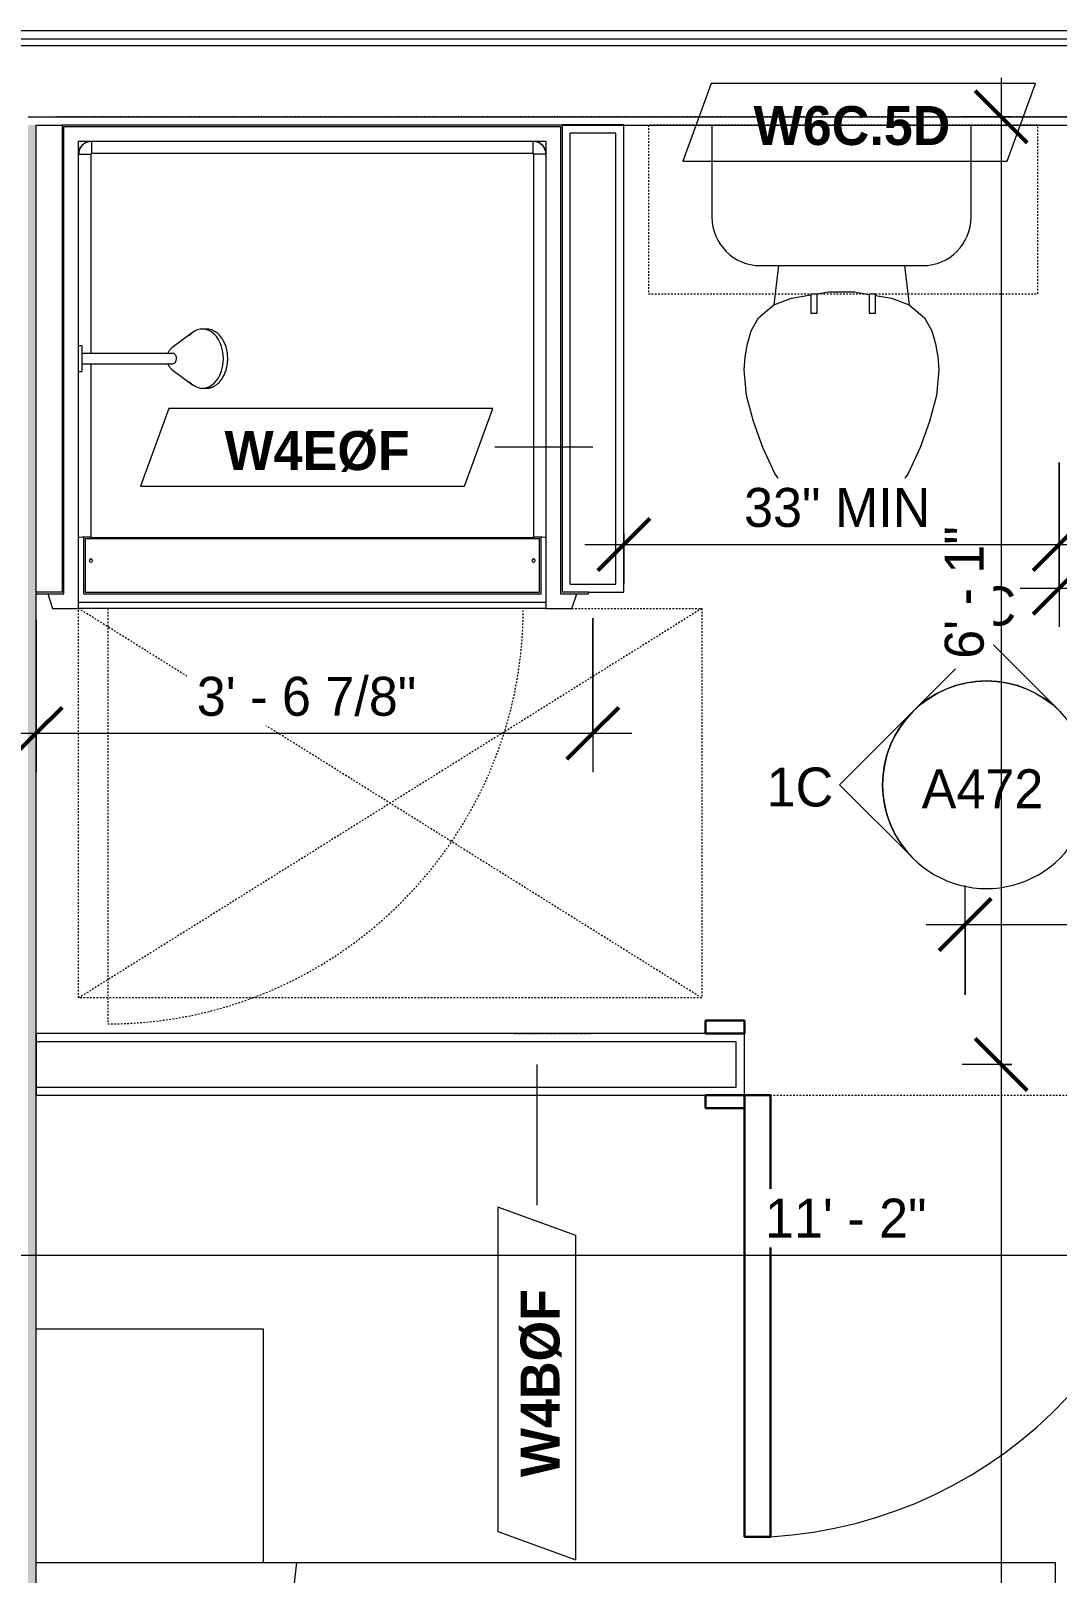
# Model space of a CAD drawing. Header units: inches. Extents: x -4010 to -1814, y 9846 to 12241.
# Drawn here: x -3334.7 to -3255.6, y 10261.9 to 10380.7 of the extents above; entities that cross this region are included whole.
import ezdxf

# ---------------------------------------------------------------- set-up
doc = ezdxf.new("R2010")
doc.units = ezdxf.units.IN
doc.header["$MEASUREMENT"] = 0
doc.linetypes.add('Dash', pattern=[0.25, 0.125, -0.125])
doc.linetypes.add('Dash 3_32_', pattern=[0.1875, 0.09375, -0.09375])
for name, color, linetype, lineweight in [('0-1', 7, 'Continuous', 5), ('A-ANNO-DIMS', 211, 'Continuous', 9), ('A-ANNO-DIMS-32', 211, 'Continuous', 9), ('A-DETL-1', 90, 'Dash 3_32_', 18), ('A-DOOR-3', 31, 'Continuous', 9), ('A-DOOR-4', 31, 'Continuous', 30), ('A-DOOR-FRAM-3', 31, 'Continuous', 30), ('A-GENM', 5, 'Continuous', 9), ('A-GENM-HDLN', 13, 'Dash', 9), ('A-WALL', 113, 'Continuous', 18), ('A-WALL-2', 250, 'Continuous', 18), ('A-WALL-3', 113, 'Continuous', 9), ('A-WALL-IDEN', 211, 'Continuous', 9), ('G-ANNO-SYMB-3', 111, 'Continuous', 9), ('I-FURN', 30, 'Continuous', 9), ('I-FURN-HDLN', 30, 'Dash', 9), ('I-WALL-1', 21, 'Continuous', 18), ('I-WALL-3', 7, 'Continuous', 9), ('I-WALL-4', 2, 'Continuous', 9), ('P-SANR-FIXT', 6, 'Continuous', 9), ('P-SANR-FIXT-HDLN', 131, 'Dash', 9), ('Q-CASE', 31, 'Continuous', 9), ('Q-CASE-1', 31, 'Dash', 9)]:
    doc.layers.add(name, color=color, linetype=linetype, lineweight=lineweight)
doc.styles.add('Century Gothic', font='ufonts.com_century-gothic.ttf', dxfattribs={"height": 3})
doc.styles.add('Century Gothic_B_1', font='GOTHICB.TTF', dxfattribs={"height": 3})
doc.dimstyles.new('OD_1__HACK_2', dxfattribs={"dimscale": 12, "dimtxt": 3.132505, "dimasz": 0.333333, "dimexe": 0.25, "dimexo": 0.166667, "dimgap": 0.041667, "dimtad": 1, "dimdec": 4, "dimrnd": 0.0625, "dimzin": 3, "dimdsep": 46, "dimlunit": 4, "dimtxsty": 'Century Gothic', "dimblk1": 'OBLIQUE', "dimblk2": 'OBLIQUE', "dimsah": 1, "dimcen": 0.09, "dimdle": 0.25, "dimazin": 0, "dimtfac": 1, "dimtdec": 4, "dimtix": 1, "dimtmove": 0, "dimatfit": 3, "dimfxl": 1, "dimtvp": 1, "dimtfill": 1, "dimfrac": 2, "dimtolj": 1, "dimtzin": 0, "dimarcsym": 2})
doc.dimstyles.new('OD_1__HACK_2_1', dxfattribs={"dimscale": 12, "dimtxt": 3.132505, "dimasz": 0.333333, "dimexe": 0.25, "dimexo": 0.166667, "dimgap": 0.041667, "dimtad": 1, "dimdec": 4, "dimrnd": 0.0625, "dimzin": 3, "dimdsep": 46, "dimlunit": 4, "dimtxsty": 'Century Gothic', "dimblk1": 'OBLIQUE', "dimblk2": 'OBLIQUE', "dimsah": 1, "dimcen": 0.09, "dimdle": 0.25, "dimazin": 0, "dimtfac": 1, "dimtdec": 4, "dimtix": 1, "dimtmove": 0, "dimatfit": 3, "dimfxl": 1, "dimtvp": 1, "dimtfill": 1, "dimfrac": 2, "dimtolj": 1, "dimtzin": 0, "dimarcsym": 2})

# ---------------------------------------------------------------- blocks, each defined once
blk = doc.blocks.new('CTR - 1st Phase - Common Walls_rvt-1-UNIT PLANS - 2ND _ 3RD FLOOR')
at = {"layer": 'I-WALL-1'}
blk.add_hatch(color=256, dxfattribs=at).paths.add_polyline_path([(-3334.91, 9988.44), (-3334.29, 9988.44), (-3334.29, 10373.41), (-3334.91, 10373.41), (-3334.91, 9995.92)], flags=0)
at = {"layer": 'A-WALL-2'}
for p, q in [((-3342.04, 10380.04), (-3207.1, 10380.04)), ((-3342.04, 10379.54), (-3207.1, 10379.54)), ((-3334.91, 10374.04), (-3207.1, 10374.04))]:
    blk.add_line(p, q, dxfattribs=at)
at = {"layer": 'I-WALL-3'}
for p, q in [((-3207.1, 10380.66), (-3342.54, 10380.66)), ((-3334.29, 10337.41), (-3334.29, 10373.41)), ((-3334.29, 10373.41), (-3332.26, 10373.41)), ((-3293.76, 10373.41), (-3207.1, 10373.41)), ((-3334.29, 9988.44), (-3334.29, 10337.29))]:
    blk.add_line(p, q, dxfattribs=at)
blk = doc.blocks.new('SWING - SINGLE - FLUSH - 2-10 x 6-8 - PRIVACY-3199407-UNIT PLANS - 2ND _ 3RD FLOOR')
at = {"layer": 'A-DOOR-3'}
blk.add_arc((17, 2.37), 34.07, 93.3657, 180, dxfattribs=at)
at = {"layer": 'A-DOOR-4'}
for p, q in [((15, 2.37), (15, 36.38)), ((17, 36.38), (15, 36.38)), ((17, 2.37), (17, 36.38)), ((17, 2.37), (15, 2.37))]:
    blk.add_line(p, q, dxfattribs=at)
at = {"layer": 'A-DOOR-FRAM-3'}
for p, q in [((-17, 3.37), (-20, 3.37)), ((-20, 3.37), (-20, 2.37)), ((-17, 2.37), (-17, 3.37)), ((20, 3.37), (17, 3.37)), ((17, 3.37), (17, 2.37)), ((20, 2.37), (20, 3.37)), ((-20, 2.37), (-17, 2.37)), ((17, 2.37), (20, 2.37)), ((-17, -2.38), (-20, -2.38)), ((-20, -2.38), (-20, -3.38)), ((-17, -3.38), (-17, -2.38)), ((20, -2.38), (17, -2.38)), ((17, -2.38), (17, -3.38)), ((20, -3.38), (20, -2.38)), ((-20, -3.38), (-17, -3.38)), ((17, -3.38), (20, -3.38))]:
    blk.add_line(p, q, dxfattribs=at)
blk = doc.blocks.new('Bed-Standard - Queen 60_ x 79_-3761504-UNIT PLANS - 2ND _ 3RD FLOOR')
at = {"layer": 'I-FURN'}
for p, q in [((-19.31, 41.3), (40.69, 41.3)), ((-19.31, -37.2), (-19.31, 41.3)), ((40.69, -23.7), (-19.31, -17.13))]:
    blk.add_line(p, q, dxfattribs=at)
at = {"layer": 'I-FURN-HDLN'}
blk.add_line((-55.31, 17.36), (-55.31, 51.36), dxfattribs=at)
blk = doc.blocks.new('Toilet-Domestic-3D - Toilet-Domestic-3D-3234795-UNIT PLANS - 2ND _ 3RD FLOOR')
at = {"layer": 'P-SANR-FIXT'}
for p, q in [((-1.87, 11.5), (-0.5, 12)), ((-0.5, 12), (0.5, 12)), ((0.5, 12), (1.87, 11.5)), ((-3.74, 10), (-2.74, 11)), ((-2.74, 11), (-1.87, 11.5)), ((1.87, 11.5), (2.74, 11)), ((2.74, 11), (3.74, 10)), ((-5.13, 8), (-3.74, 10)), ((3.74, 10), (5.13, 8)), ((-6.06, 6), (-5.13, 8)), ((5.13, 8), (6.06, 6)), ((-6.79, 4), (-6.06, 6)), ((6.06, 6), (6.79, 4)), ((-7.33, 1.99), (-6.79, 4)), ((6.79, 4), (7.33, 1.99)), ((-7.5, 0), (-7.33, 1.99)), ((7.33, 1.99), (7.5, 0)), ((-7.41, -1), (-7.5, 0)), ((-7.24, -2), (-7.41, -1)), ((7.41, -1), (7.24, -2)), ((7.5, 0), (7.41, -1)), ((-6.97, -3), (-7.24, -2)), ((7.24, -2), (6.97, -3)), ((-6.4, -4), (-6.97, -3)), ((6.97, -3), (6.4, -4)), ((-5.21, -5), (-6.4, -4)), ((6.4, -4), (5.21, -5)), ((-3.84, -5.5), (-5.21, -5)), ((-4.86, -8.02), (-5.21, -5)), ((-2.61, -5.72), (-3.84, -5.5)), ((-1, -6), (-2.13, -5.8)), ((1.89, -5.84), (1, -6)), ((3.84, -5.5), (2.37, -5.76)), ((5.21, -5), (3.84, -5.5)), ((4.86, -8.02), (5.21, -5)), ((1, -6), (-1, -6)), ((6.25, -8.02), (-6.25, -8.02)), ((-9.98, -11.75), (-9.98, -18.86)), ((9.98, -18.86), (9.98, -11.75))]:
    blk.add_line(p, q, dxfattribs=at)
for centre, start, end in [((-6.25, -11.75), 90, 180), ((6.25, -11.75), 0, 90)]:
    blk.add_arc(centre, 3.73, start, end, dxfattribs=at)
blk = doc.blocks.new('ADA Clearances - 30_x48_-1721104-UNIT PLANS - 2ND _ 3RD FLOOR')
at = {"layer": 'A-GENM-HDLN'}
for p, q in [((15, 24), (-15, -24)), ((-15, 24), (15, -24)), ((-15, 14), (-15, 24)), ((-15, 24), (15, 24)), ((15, 24), (15, -24)), ((15, -24), (-15, -24))]:
    blk.add_line(p, q, dxfattribs=at)
blk = doc.blocks.new('300 Series Wall Hung Cabinet_326 - 30_-2909952-UNIT PLANS - 2ND _ 3RD FLOOR')
at = {"layer": 'Q-CASE'}
for p, q in [((-2.5, -13.19), (-2.01, -13.19)), ((-2.5, -13.19), (-2.5, -14.69)), ((-2.01, -14.69), (-2.01, -13.19)), ((2, -13.19), (2.49, -13.19)), ((2, -13.19), (2, -14.69)), ((2.49, -14.69), (2.49, -13.19)), ((-2.5, -14.69), (-2.01, -14.69)), ((2, -14.69), (2.49, -14.69))]:
    blk.add_line(p, q, dxfattribs=at)
at = {"layer": 'Q-CASE-1'}
for p, q in [((15, -0.19), (-15, -0.19)), ((-15, -0.19), (-15, -13.19)), ((15, -13.19), (15, -0.19)), ((-15, -13.19), (15, -13.19))]:
    blk.add_line(p, q, dxfattribs=at)
blk = doc.blocks.new('4LBS24238A75FTB_V2 - 4LBS24238A75FTB_V2-V48-UNIT PLANS - 2ND _ 3RD FLOOR')
at = {"layer": 'P-SANR-FIXT'}
for p, q in [((-0.75, 37.75), (-1.13, 36.62)), ((1.25, 37.75), (-0.75, 37.75)), ((1.25, 37.75), (37.25, 37.75)), ((1.25, 37.25), (1.25, 37.75)), ((1.25, 1.75), (1.25, 37.75)), ((37.25, 37.25), (1.25, 37.25)), ((37.25, 37.75), (37.25, 37.25)), ((39.25, 37.75), (37.25, 37.75)), ((37.25, 37.75), (37.25, 19.48)), ((39.63, 36.62), (39.25, 37.75)), ((0.12, 36.62), (-2.02, 36.62)), ((-2.02, 36.62), (-2.02, 36.5)), ((-2.02, 36.5), (0, 36.5)), ((0, 0.5), (0, 36.5)), ((0.12, 0.63), (0.12, 36.62)), ((1.62, 36.62), (1.62, 32.27)), ((36.88, 36.62), (1.62, 36.62)), ((36.75, 36.5), (1.75, 36.5)), ((1.75, 36.5), (1.75, 32.38)), ((36.75, 32.38), (36.75, 36.5)), ((36.88, 32.27), (36.88, 36.62)), ((40.52, 36.62), (38.38, 36.62)), ((38.38, 36.62), (38.38, 0.63)), ((38.5, 36.5), (38.5, 0.5)), ((38.5, 36.5), (40.52, 36.5)), ((40.52, 36.5), (40.52, 36.62)), ((1.75, 32.38), (36.75, 32.38)), ((2.2, 2.75), (2.2, 32.27)), ((36.3, 32.27), (2.2, 32.27)), ((36.3, 18.89), (36.3, 32.27)), ((36.3, 2.75), (36.3, 18.11)), ((37.25, 17.52), (37.25, 1.75)), ((1.28, 2.51), (1.3, 2.43)), ((2.25, 2.7), (36.25, 2.7)), ((37.2, 2.43), (37.22, 2.51)), ((37.25, 1.75), (1.25, 1.75)), ((1.4, 2.23), (1.42, 2.2)), ((1.51, 2.08), (1.58, 2.01)), ((1.7, 1.92), (1.73, 1.9)), ((1.93, 1.8), (2.01, 1.78)), ((2.25, 1.75), (2.25, 1.77)), ((2.25, 1.77), (36.25, 1.77)), ((36.25, 1.75), (36.25, 1.77)), ((36.49, 1.78), (36.57, 1.8)), ((36.77, 1.9), (36.8, 1.92)), ((36.92, 2.01), (36.99, 2.08)), ((37.08, 2.2), (37.1, 2.23)), ((38.5, 0.5), (0, 0.5)), ((38.38, 0.63), (0.12, 0.63))]:
    blk.add_line(p, q, dxfattribs=at)
for centre, radius, start, end in [((2.2, 34.06), 0.125, 0, 180), ((2.2, 34.06), 0.125, 180, 0), ((36.3, 34.06), 0.125, 0, 180), ((36.3, 34.06), 0.125, 180, 0), ((2.25, 2.75), 1, 180, 270), ((36.25, 2.75), 1, 270, 0)]:
    blk.add_arc(centre, radius, start, end, dxfattribs=at)
for centre, major_axis, start_param, end_param in [((2.2, 32.28), (-0.95, 0), 0, 1.570796), ((36.3, 32.28), (0.95, 0), 4.712389, 6.283185)]:
    blk.add_ellipse(centre, major_axis=major_axis, ratio=0.019505, start_param=start_param, end_param=end_param, dxfattribs=at)
for points, knots in [([(1.25, 2.77), (1.25, 2.77), (1.27, 2.76), (1.4, 2.76), (1.64, 2.75), (1.95, 2.75), (2.12, 2.75), (2.2, 2.75)], [-1, -1, -1, -1, -0.833333, -0.666667, -0.333333, -0.166667, 0, 0, 0, 0]), ([(1.25, 2.77), (1.25, 2.7), (1.26, 2.57), (1.34, 2.32), (1.52, 2.04), (1.8, 1.86), (2.05, 1.78), (2.18, 1.77), (2.25, 1.77)], [-1, -1, -1, -1, -0.875, -0.75, -0.5, -0.25, -0.125, 0, 0, 0, 0]), ([(2.2, 2.75), (2.2, 2.74), (2.2, 2.74), (2.2, 2.73), (2.21, 2.72), (2.21, 2.72), (2.22, 2.71), (2.23, 2.71), (2.24, 2.7), (2.24, 2.7), (2.25, 2.7), (2.25, 2.7)], [-1, -1, -1, -1, -0.833333, -0.75, -0.666667, -0.583333, -0.416667, -0.291667, -0.208333, -0.083333, 0, 0, 0, 0]), ([(36.25, 1.77), (36.32, 1.77), (36.45, 1.78), (36.7, 1.86), (36.98, 2.04), (37.16, 2.32), (37.24, 2.57), (37.25, 2.7), (37.25, 2.77)], [-1, -1, -1, -1, -0.875, -0.75, -0.5, -0.25, -0.125, 0, 0, 0, 0]), ([(36.25, 2.7), (36.26, 2.7), (36.26, 2.7), (36.27, 2.7), (36.28, 2.71), (36.28, 2.71), (36.29, 2.72), (36.29, 2.73), (36.3, 2.74), (36.3, 2.74), (36.3, 2.75), (36.3, 2.75)], [-1, -1, -1, -1, -0.833333, -0.75, -0.666667, -0.583333, -0.416667, -0.291667, -0.208333, -0.083333, 0, 0, 0, 0]), ([(36.25, 1.8), (36.25, 1.82), (36.25, 1.91), (36.25, 2.14), (36.25, 2.45), (36.25, 2.62), (36.25, 2.7)], [-0.8333333, -0.8333333, -0.8333333, -0.8333333, -0.6666667, -0.3333333, -0.1666667, 0, 0, 0, 0]), ([(37.19, 2.42), (37.18, 2.38), (37.16, 2.33), (37.13, 2.27), (37.12, 2.25)], [0.2174647, 0.2174647, 0.2174647, 0.2174647, 0.2857143, 0.3333068, 0.3333068, 0.3333068, 0.3333068]), ([(1.59, 2), (1.54, 2.04), (1.47, 2.12), (1.41, 2.21), (1.38, 2.25)], [0.4611793, 0.4611793, 0.4611793, 0.4611793, 0.5714286, 0.6665731, 0.6665731, 0.6665731, 0.6665731]), ([(2.25, 1.75), (2.17, 1.75), (2.03, 1.77), (1.86, 1.82), (1.77, 1.87), (1.75, 1.88)], [0, 0, 0, 0, 0.1428571, 0.2857143, 0.3333068, 0.3333068, 0.3333068, 0.3333068]), ([(36.75, 1.88), (36.7, 1.85), (36.59, 1.8), (36.42, 1.76), (36.31, 1.75), (36.25, 1.75)], [0.6666667, 0.6666667, 0.6666667, 0.6666667, 0.7857143, 0.8928571, 1, 1, 1, 1]), ([(37.01, 2.1), (36.97, 2.05), (36.89, 1.97), (36.79, 1.91), (36.75, 1.88)], [0.4475924, 0.4475924, 0.4475924, 0.4475924, 0.5714286, 0.6665731, 0.6665731, 0.6665731, 0.6665731])]:
    blk.add_open_spline(points, degree=3, knots=knots, dxfattribs=at)
for points in [[(1.25, 2.71), (1.25, 2.72), (1.25, 2.74), (1.25, 2.75)], [(2.25, 1.8), (2.25, 1.82), (2.25, 1.88), (2.25, 2.03), (2.25, 2.22), (2.25, 2.45), (2.25, 2.62), (2.25, 2.7)], [(37.25, 2.77), (37.25, 2.77), (37.23, 2.76), (37.13, 2.76), (36.98, 2.76), (36.78, 2.75), (36.55, 2.75), (36.38, 2.75), (36.3, 2.75)], [(37.25, 2.75), (37.25, 2.72), (37.25, 2.7), (37.25, 2.67)], [(1.38, 2.25), (1.37, 2.27), (1.36, 2.3), (1.35, 2.32)], [(1.75, 1.88), (1.71, 1.91), (1.67, 1.94), (1.63, 1.97)], [(37.12, 2.25), (37.09, 2.21), (37.07, 2.18), (37.04, 2.14)]]:
    blk.add_open_spline(points, degree=3, dxfattribs=at)
at = {"layer": 'P-SANR-FIXT-HDLN'}
blk.add_line((35, 37.75), (35, 69.75), dxfattribs=at)
blk.add_arc((35, 37.75), 32, 90, 180, dxfattribs=at)
blk = doc.blocks.new('Shower Head - Shower Head-3265626-UNIT PLANS - 2ND _ 3RD FLOOR')
at = {"layer": 'P-SANR-FIXT'}
for p, q in [((-0.98, 0), (0.98, 0)), ((-0.98, 0), (-0.98, -0.26)), ((0.98, -0.26), (-0.98, -0.26)), ((-0.39, -0.26), (-0.39, -1)), ((0.39, -1), (0.39, -0.26)), ((0.98, -0.26), (0.98, 0)), ((-0.39, -6.01), (-0.39, -7.27)), ((0.39, -7.27), (0.39, -6.01)), ((-0.84, -7.19), (-2.02, -8.78)), ((2.02, -8.78), (0.84, -7.19)), ((-2.28, -9.54), (-2.28, -9.81)), ((2.28, -9.81), (2.28, -9.54))]:
    blk.add_line(p, q, dxfattribs=at)
at = {"layer": 'P-SANR-FIXT', "flags": 128}
for points in [[(-0.39, -1), (-0.39, -1.29), (-0.39, -1.57), (-0.39, -1.85), (-0.39, -2.13), (-0.39, -2.41), (-0.39, -2.69), (-0.39, -2.96), (-0.39, -3.23), (-0.39, -3.5), (-0.39, -3.76), (-0.39, -4.02), (-0.39, -4.27), (-0.39, -4.52), (-0.39, -4.77), (-0.39, -5), (-0.39, -5.23), (-0.39, -5.46), (-0.39, -5.67), (-0.39, -5.88), (-0.39, -6.01)], [(0.39, -6.01), (0.39, -5.81), (0.39, -5.6), (0.39, -5.38), (0.39, -5.15), (0.39, -4.92), (0.39, -4.68), (0.39, -4.43), (0.39, -4.18), (0.39, -3.93), (0.39, -3.67), (0.39, -3.4), (0.39, -3.13), (0.39, -2.86), (0.39, -2.59), (0.39, -2.31), (0.39, -2.03), (0.39, -1.75), (0.39, -1.46), (0.39, -1.18), (0.39, -1)], [(-0.39, -6.87), (-0.43, -6.88), (-0.46, -6.9), (-0.49, -6.91), (-0.52, -6.93), (-0.55, -6.94), (-0.58, -6.96), (-0.61, -6.98), (-0.64, -7), (-0.67, -7.03), (-0.7, -7.05), (-0.73, -7.07), (-0.76, -7.1), (-0.78, -7.13), (-0.81, -7.16), (-0.83, -7.19), (-0.84, -7.19)], [(0.84, -7.19), (0.81, -7.16), (0.79, -7.13), (0.76, -7.1), (0.73, -7.08), (0.7, -7.05), (0.68, -7.03), (0.65, -7.01), (0.62, -6.98), (0.59, -6.97), (0.56, -6.95), (0.53, -6.93), (0.49, -6.91), (0.46, -6.9), (0.43, -6.89), (0.4, -6.87)], [(-2.28, -9.81), (-2.28, -9.88), (-2.28, -9.95), (-2.27, -10.02), (-2.25, -10.09), (-2.24, -10.16), (-2.21, -10.23), (-2.19, -10.3), (-2.16, -10.36), (-2.13, -10.43), (-2.09, -10.49), (-2.05, -10.55), (-2.01, -10.61), (-1.97, -10.67), (-1.92, -10.73), (-1.86, -10.79), (-1.81, -10.84), (-1.75, -10.89), (-1.69, -10.94), (-1.63, -10.99), (-1.57, -11.04), (-1.5, -11.08), (-1.43, -11.12), (-1.36, -11.16), (-1.28, -11.2), (-1.21, -11.24), (-1.13, -11.27), (-1.05, -11.3), (-0.97, -11.33), (-0.89, -11.36), (-0.81, -11.38), (-0.72, -11.4), (-0.64, -11.42), (-0.55, -11.44), (-0.47, -11.45), (-0.38, -11.46), (-0.29, -11.47), (-0.2, -11.48), (-0.11, -11.49), (-0.02, -11.49), (0, -11.49)], [(0, -11.49), (0.09, -11.49), (0.18, -11.48), (0.27, -11.48), (0.35, -11.47), (0.44, -11.46), (0.53, -11.44), (0.62, -11.43), (0.7, -11.41), (0.79, -11.39), (0.87, -11.36), (0.95, -11.34), (1.03, -11.31), (1.11, -11.28), (1.19, -11.25), (1.26, -11.21), (1.34, -11.17), (1.41, -11.13), (1.48, -11.09), (1.55, -11.05), (1.61, -11), (1.68, -10.95), (1.74, -10.9), (1.8, -10.85), (1.85, -10.8), (1.9, -10.74), (1.95, -10.69), (2, -10.63), (2.04, -10.57), (2.08, -10.51), (2.12, -10.44), (2.15, -10.38), (2.18, -10.31), (2.21, -10.25), (2.23, -10.18), (2.25, -10.11), (2.26, -10.04), (2.27, -9.97), (2.28, -9.9), (2.28, -9.83), (2.28, -9.81)]]:
    blk.add_lwpolyline(points, dxfattribs=at)
at = {"layer": 'P-SANR-FIXT'}
for centre, major_axis, start_param, end_param in [((0, -7.27), (0.394, 0), 3.141593, 4.712389), ((0, -7.27), (-0.394, 0), 1.570796, 3.141593), ((0, -9.54), (2.28, 0), 2.468394, 4.712389), ((0, -9.54), (-2.28, 0), 1.570796, 3.814791)]:
    blk.add_ellipse(centre, major_axis=major_axis, ratio=0.707107, start_param=start_param, end_param=end_param, dxfattribs=at)
blk = doc.blocks.new('Table-Night Stand - 18_ x 18_ x 24_-V44-UNIT PLANS - 2ND _ 3RD FLOOR')
at = {"layer": 'I-FURN'}
for p, q in [((0.15, 0), (18.15, 0)), ((0.15, -17.5), (0.15, 0))]:
    blk.add_line(p, q, dxfattribs=at)
blk = doc.blocks.new('Elevation - Filled Arrow-152140-UNIT PLANS - 2ND _ 3RD FLOOR')
at = {"layer": 'G-ANNO-SYMB-3'}
for start, end in [(360, 180), (180, 360)]:
    blk.add_arc((0, 0), 0.25, start, end, dxfattribs=at)
blk = doc.blocks.new('Elevation - Filled Arrow-151867-UNIT PLANS - 2ND _ 3RD FLOOR')
at = {"layer": 'G-ANNO-SYMB-3'}
for p, q in [((0, 0.3536), (-0.1768, 0.1768)), ((0.1768, 0.1768), (0, 0.3536))]:
    blk.add_line(p, q, dxfattribs=at)
blk.add_arc((0, 0), 0.25, 45, 135, dxfattribs=at)
blk = doc.blocks.new('DIMBLOCK28-UNIT PLANS - 2ND _ 3RD FLOOR')
at = {"layer": 'A-ANNO-DIMS-32', "lineweight": 50}
for p, q in [((-3259.94, 10374.04), (-3261.94, 10376.04)), ((-3259.94, 10374.04), (-3257.94, 10372.04)), ((-3259.94, 10301.04), (-3261.94, 10303.04)), ((-3259.94, 10301.04), (-3257.94, 10299.04))]:
    blk.add_line(p, q, dxfattribs=at)
at = {"layer": 'A-ANNO-DIMS-32'}
for p, q in [((-3259.94, 10377.04), (-3259.94, 10301.04)), ((-3259.11, 10374.04), (-3262.94, 10374.04)), ((-3259.94, 10374.04), (-3259.11, 10374.04)), ((-3259.11, 10301.04), (-3262.94, 10301.04)), ((-3259.94, 10301.04), (-3259.11, 10301.04))]:
    blk.add_line(p, q, dxfattribs=at)
at = {"layer": 'A-ANNO-DIMS-32', "color": 0, "insert": (-3264.29, 10332.29), "char_height": 3, "width": 12.5897, "attachment_point": 1, "rotation": 90, "line_spacing_factor": 0.984502, "style": 'Century Gothic', "bg_fill": 3, "box_fill_scale": 1.25, "bg_fill_color": 256, "bg_fill_true_color": 13158600, "bg_fill_transparency": 0}
blk.add_mtext('6\' - 1"', dxfattribs=at)
blk = doc.blocks.new('_Oblique')
at = {"color": 0, "linetype": 'ByBlock', "lineweight": -2}
blk.add_line((-0.5, -0.5), (0.5, 0.5), dxfattribs=at)
blk = doc.blocks.new('DIMBLOCK29-UNIT PLANS - 2ND _ 3RD FLOOR')
at = {"layer": 'A-ANNO-DIMS-32', "lineweight": 50}
for p, q in [((-3259.94, 10301.04), (-3261.94, 10303.04)), ((-3259.94, 10301.04), (-3257.94, 10299.04)), ((-3259.94, 10182.04), (-3261.94, 10184.04)), ((-3259.94, 10182.04), (-3257.94, 10180.04))]:
    blk.add_line(p, q, dxfattribs=at)
at = {"layer": 'A-ANNO-DIMS-32'}
for p, q in [((-3259.11, 10301.04), (-3262.94, 10301.04)), ((-3259.94, 10301.04), (-3259.94, 10182.04)), ((-3259.94, 10301.04), (-3259.11, 10301.04)), ((-3259.11, 10182.04), (-3262.94, 10182.04)), ((-3259.94, 10182.04), (-3259.11, 10182.04))]:
    blk.add_line(p, q, dxfattribs=at)
at = {"layer": 'A-ANNO-DIMS-32', "color": 0, "insert": (-3264.29, 10235.13), "char_height": 3, "width": 15.394, "attachment_point": 1, "rotation": 90, "line_spacing_factor": 0.984502, "style": 'Century Gothic', "bg_fill": 3, "box_fill_scale": 1.25, "bg_fill_color": 256, "bg_fill_true_color": 13158600, "bg_fill_transparency": 0}
blk.add_mtext('9\' - 11"', dxfattribs=at)
blk = doc.blocks.new('DIMBLOCK34-UNIT PLANS - 2ND _ 3RD FLOOR')
at = {"layer": 'A-ANNO-DIMS-32', "lineweight": 50}
for p, q in [((-3338.72, 10286.36), (-3336.72, 10288.36)), ((-3204.72, 10286.36), (-3202.72, 10288.36)), ((-3338.72, 10286.36), (-3340.72, 10284.36)), ((-3204.72, 10286.36), (-3206.72, 10284.36))]:
    blk.add_line(p, q, dxfattribs=at)
at = {"layer": 'A-ANNO-DIMS-32'}
for p, q in [((-3338.72, 10287.19), (-3338.72, 10283.36)), ((-3338.72, 10286.36), (-3338.72, 10287.19)), ((-3204.72, 10287.19), (-3204.72, 10283.36)), ((-3204.72, 10286.36), (-3204.72, 10287.19)), ((-3341.72, 10286.36), (-3204.72, 10286.36))]:
    blk.add_line(p, q, dxfattribs=at)
at = {"layer": 'A-ANNO-DIMS-32', "color": 0, "insert": (-3278.14, 10290.7), "char_height": 3, "width": 15.394, "attachment_point": 1, "line_spacing_factor": 0.984502, "style": 'Century Gothic', "bg_fill": 3, "box_fill_scale": 1.25, "bg_fill_color": 256, "bg_fill_true_color": 13158600, "bg_fill_transparency": 0}
blk.add_mtext('11\' - 2"', dxfattribs=at)
blk = doc.blocks.new('DIMBLOCK36-UNIT PLANS - 2ND _ 3RD FLOOR')
at = {"layer": 'A-ANNO-DIMS-32'}
for p, q in [((-3262.72, 10306.41), (-3262.72, 10314.82)), ((-3265.72, 10311.82), (-3201.72, 10311.82)), ((-3262.72, 10311.82), (-3262.72, 10306.41)), ((-3204.72, 10312.65), (-3204.72, 10308.82)), ((-3204.72, 10311.82), (-3204.72, 10312.65))]:
    blk.add_line(p, q, dxfattribs=at)
at = {"layer": 'A-ANNO-DIMS-32', "lineweight": 50}
for p, q in [((-3262.72, 10311.82), (-3260.72, 10313.82)), ((-3204.72, 10311.82), (-3202.72, 10313.82)), ((-3262.72, 10311.82), (-3264.72, 10309.82)), ((-3204.72, 10311.82), (-3206.72, 10309.82))]:
    blk.add_line(p, q, dxfattribs=at)
at = {"layer": 'A-ANNO-DIMS-32', "color": 0, "insert": (-3240.14, 10316.17), "char_height": 3, "width": 15.394, "attachment_point": 1, "line_spacing_factor": 0.984502, "style": 'Century Gothic', "bg_fill": 3, "box_fill_scale": 1.25, "bg_fill_color": 256, "bg_fill_true_color": 13158600, "bg_fill_transparency": 0}
blk.add_mtext('4\' - 10"', dxfattribs=at)
blk = doc.blocks.new('DIMBLOCK45-UNIT PLANS - 2ND _ 3RD FLOOR')
at = {"layer": 'A-ANNO-DIMS-32'}
for p, q in [((-3255.47, 10347.41), (-3255.47, 10334.74)), ((-3255.47, 10337.74), (-3255.47, 10347.41)), ((-3207.47, 10347.41), (-3207.47, 10334.74)), ((-3207.47, 10337.74), (-3207.47, 10347.41)), ((-3258.47, 10337.74), (-3204.47, 10337.74))]:
    blk.add_line(p, q, dxfattribs=at)
at = {"layer": 'A-ANNO-DIMS-32', "lineweight": 50}
for p, q in [((-3255.47, 10337.74), (-3253.47, 10339.74)), ((-3207.47, 10337.74), (-3205.47, 10339.74)), ((-3255.47, 10337.74), (-3257.47, 10335.74)), ((-3207.47, 10337.74), (-3209.47, 10335.74))]:
    blk.add_line(p, q, dxfattribs=at)
at = {"layer": 'A-ANNO-DIMS-32', "color": 0, "insert": (-3236.72, 10342.08), "char_height": 3, "width": 12.5897, "attachment_point": 1, "line_spacing_factor": 0.984502, "style": 'Century Gothic', "bg_fill": 3, "box_fill_scale": 1.25, "bg_fill_color": 256, "bg_fill_true_color": 13158600, "bg_fill_transparency": 0}
blk.add_mtext('4\' - 0"', dxfattribs=at)
blk = doc.blocks.new('DIMBLOCK363-UNIT PLANS - 2ND _ 3RD FLOOR')
at = {"layer": 'A-ANNO-DIMS-32'}
for p, q in [((-3255.47, 10347.41), (-3255.47, 10338.1)), ((-3255.47, 10341.1), (-3255.47, 10347.41)), ((-3289.01, 10341.93), (-3289.01, 10338.1)), ((-3289.01, 10341.1), (-3289.01, 10341.93)), ((-3292.01, 10341.1), (-3252.47, 10341.1))]:
    blk.add_line(p, q, dxfattribs=at)
at = {"layer": 'A-ANNO-DIMS-32', "lineweight": 50}
for p, q in [((-3289.01, 10341.1), (-3287.01, 10343.1)), ((-3255.47, 10341.1), (-3253.47, 10343.1)), ((-3289.01, 10341.1), (-3291.01, 10339.1)), ((-3255.47, 10341.1), (-3257.47, 10339.1))]:
    blk.add_line(p, q, dxfattribs=at)
at = {"layer": 'A-ANNO-DIMS-32', "color": 0, "insert": (-3279.75, 10345.45), "char_height": 3, "width": 18.0194, "attachment_point": 1, "line_spacing_factor": 0.984502, "style": 'Century Gothic', "bg_fill": 3, "box_fill_scale": 1.25, "bg_fill_color": 256, "bg_fill_true_color": 13158600, "bg_fill_transparency": 0}
blk.add_mtext('33" MIN', dxfattribs=at)
blk = doc.blocks.new('DIMBLOCK383-UNIT PLANS - 2ND _ 3RD FLOOR')
at = {"layer": 'A-ANNO-DIMS-32'}
for p, q in [((-3334.29, 10335.29), (-3334.29, 10323.55)), ((-3334.29, 10326.55), (-3334.29, 10335.29)), ((-3291.39, 10335.41), (-3291.39, 10323.55)), ((-3291.39, 10326.55), (-3291.39, 10335.41)), ((-3337.29, 10326.55), (-3288.39, 10326.55))]:
    blk.add_line(p, q, dxfattribs=at)
at = {"layer": 'A-ANNO-DIMS-32', "lineweight": 50}
for p, q in [((-3334.29, 10326.55), (-3332.29, 10328.55)), ((-3291.39, 10326.55), (-3289.39, 10328.55)), ((-3334.29, 10326.55), (-3336.29, 10324.55)), ((-3291.39, 10326.55), (-3293.39, 10324.55))]:
    blk.add_line(p, q, dxfattribs=at)
at = {"layer": 'A-ANNO-DIMS-32', "color": 0, "insert": (-3321.91, 10330.9), "char_height": 3, "width": 21.7784, "attachment_point": 1, "line_spacing_factor": 0.984502, "style": 'Century Gothic', "bg_fill": 3, "box_fill_scale": 1.25, "bg_fill_color": 256, "bg_fill_true_color": 13158600, "bg_fill_transparency": 0}
blk.add_mtext('3\' - 6 7/8"', dxfattribs=at)
blk = doc.blocks.new('Wall Tag - Arch Wall-3956453-UNIT PLANS - 2ND _ 3RD FLOOR')
at = {"layer": 'A-WALL-IDEN'}
for p, q in [((-0.3561, 0.0937), (-0.4244, -0.0937)), ((0.4244, 0.0937), (-0.3561, 0.0937)), ((0.3561, -0.0937), (0.4244, 0.0937)), ((-0.4244, -0.0937), (0.3561, -0.0937))]:
    blk.add_line(p, q, dxfattribs=at)

msp = doc.modelspace()

# ---------------------------------------------------------------- linework, layer by layer
at = {"layer": 'A-DETL-1'}
for p, q in [((-3205.08554, 10374.0394), (-3332.75818, 10374.0394)), ((-3297.46194, 10303.4144), (-3291.46194, 10303.4144))]:
    msp.add_line(p, q, dxfattribs=at)
at = {"layer": 'A-WALL'}
for p, q in [((-3293.13733, 10338.0394), (-3293.13733, 10372.7894)), ((-3289.63733, 10372.7894), (-3293.13733, 10372.7894)), ((-3289.63733, 10338.0394), (-3289.63733, 10372.7894)), ((-3293.13733, 10338.0394), (-3289.63733, 10338.0394)), ((-3280.34874, 10302.7894), (-3334.28624, 10302.7894)), ((-3280.34874, 10299.2894), (-3280.34874, 10302.7894)), ((-3334.28624, 10299.2894), (-3280.34874, 10299.2894))]:
    msp.add_line(p, q, dxfattribs=at)
at = {"layer": 'A-WALL-3'}
for p, q in [((-3279.72374, 10303.4144), (-3334.28624, 10303.4144)), ((-3334.28624, 10303.4144), (-3334.28624, 10298.6644)), ((-3279.72374, 10298.6644), (-3279.72374, 10303.4144)), ((-3334.28624, 10298.6644), (-3279.72374, 10298.6644))]:
    msp.add_line(p, q, dxfattribs=at)
at = {"layer": 'I-WALL-4'}
for p, q in [((-3289.01233, 10373.4144), (-3293.76233, 10373.4144)), ((-3289.01233, 10337.4144), (-3289.01233, 10373.4144)), ((-3291.73842, 10337.4144), (-3289.01233, 10337.4144))]:
    msp.add_line(p, q, dxfattribs=at)

# ---------------------------------------------------------------- block references
at = {"layer": '0-1'}
msp.add_blockref('CTR - 1st Phase - Common Walls_rvt-1-UNIT PLANS - 2ND _ 3RD FLOOR', (0, 0), dxfattribs=at)
at = {"layer": 'A-DOOR-3', "rotation": 180}
msp.add_blockref('SWING - SINGLE - FLUSH - 2-10 x 6-8 - PRIVACY-3199407-UNIT PLANS - 2ND _ 3RD FLOOR', (-3262.72374, 10301.0394), dxfattribs=at)
at = {"layer": 'A-GENM', "rotation": 269.9999999998786}
msp.add_blockref('ADA Clearances - 30_x48_-1721104-UNIT PLANS - 2ND _ 3RD FLOOR', (-3307.01233, 10321.1644), dxfattribs=at)
at = {"layer": 'A-WALL-IDEN', "xscale": 31.99999999999999, "yscale": 31.99999999999999, "zscale": 31.99999999999999}
msp.add_blockref('Wall Tag - Arch Wall-3956453-UNIT PLANS - 2ND _ 3RD FLOOR', (-3312.67658, 10348.58065), dxfattribs=at)
at = {"layer": 'G-ANNO-SYMB-3', "extrusion": (0, 0, -1), "xscale": 31.99999999999999, "yscale": 31.99999999999999, "zscale": 31.99999999999999}
msp.add_blockref('Elevation - Filled Arrow-151867-UNIT PLANS - 2ND _ 3RD FLOOR', (3261.07482, 10322.58749), dxfattribs=at)
at = {"layer": 'G-ANNO-SYMB-3', "xscale": 31.99999999999999, "yscale": 31.99999999999999, "zscale": 31.99999999999999, "rotation": 180}
msp.add_blockref('Elevation - Filled Arrow-152140-UNIT PLANS - 2ND _ 3RD FLOOR', (-3261.07482, 10322.58749), dxfattribs=at)
at = {"layer": 'G-ANNO-SYMB-3', "extrusion": (0, 0, -1), "xscale": 31.99999999999999, "yscale": 31.99999999999999, "zscale": 31.99999999999999, "rotation": 270.0000000000043}
msp.add_blockref('Elevation - Filled Arrow-151867-UNIT PLANS - 2ND _ 3RD FLOOR', (3261.07482, 10322.58749), dxfattribs=at)
at = {"layer": 'I-FURN', "rotation": 269.9999999999716}
for name, p in [('Bed-Standard - Queen 60_ x 79_-3761504-UNIT PLANS - 2ND _ 3RD FLOOR', (-3297.08274, 10243.35292)), ('Table-Night Stand - 18_ x 18_ x 24_-V44-UNIT PLANS - 2ND _ 3RD FLOOR', (-3316.78765, 10280.81139))]:
    msp.add_blockref(name, p, dxfattribs=at)
at = {"layer": 'P-SANR-FIXT'}
for name, p, rotation in [('4LBS24238A75FTB_V2 - 4LBS24238A75FTB_V2-V48-UNIT PLANS - 2ND _ 3RD FLOOR', (-3293.76233, 10373.9144), 180), ('Toilet-Domestic-3D - Toilet-Domestic-3D-3234795-UNIT PLANS - 2ND _ 3RD FLOOR', (-3272.24303, 10354.55858), 180), ('Shower Head - Shower Head-3265626-UNIT PLANS - 2ND _ 3RD FLOOR', (-3331.01233, 10355.4144), 90.00000000008043)]:
    msp.add_blockref(name, p, dxfattribs=dict(at, rotation=rotation))
at = {"layer": 'Q-CASE'}
msp.add_blockref('300 Series Wall Hung Cabinet_326 - 30_-2909952-UNIT PLANS - 2ND _ 3RD FLOOR', (-3272.11803, 10373.59731), dxfattribs=at)

# ---------------------------------------------------------------- texts
at = {"layer": 'A-WALL-IDEN', "insert": (-3319.77282, 10349.82818), "char_height": 3, "width": 17.069, "attachment_point": 1, "style": 'Century Gothic_B_1'}
msp.add_mtext('W4EØF', dxfattribs=at)
at = {"layer": 'G-ANNO-SYMB-3', "char_height": 3, "attachment_point": 1, "style": 'Century Gothic'}
for s, insert, width in [('2C', (-3263.91402, 10337.85284), 6.969), ('1C', (-3278.00737, 10323.91417), 6.969), ('A472', (-3266.06581, 10323.77975), 12.221)]:
    msp.add_mtext(s, dxfattribs=dict(at, insert=insert, width=width))

# ---------------------------------------------------------------- next in the draw order: dimensions: what is measured, and where the dimension line sits
at = {"layer": 'A-ANNO-DIMS'}
dim = msp.add_linear_dim(base=(-3259.94024, 10301.0394), p1=(-3257.11182, 10374.0394), p2=(-3257.11182, 10301.0394), angle=90, dimstyle='OD_1__HACK_2', override={"dimpost": '<>', "dimfxl": 73}, dxfattribs=at)
dim.commit()
dim.dimension.update_dxf_attribs({"geometry": 'DIMBLOCK28-UNIT PLANS - 2ND _ 3RD FLOOR', "text_midpoint": (-3262.0157, 10337.5394)})
dim = msp.add_linear_dim(base=(-3291.38733, 10326.55281), p1=(-3334.28624, 10337.2894), p2=(-3291.38733, 10337.4144), dimstyle='OD_1__HACK_2_1', override={"dimpost": '<>', "dimfxl": 42.899091}, dxfattribs=at)
dim.commit()
dim.dimension.update_dxf_attribs({"geometry": 'DIMBLOCK383-UNIT PLANS - 2ND _ 3RD FLOOR', "text_midpoint": (-3312.83678, 10328.79448)})

# ---------------------------------------------------------------- next in the draw order: block references
at = {"layer": 'A-WALL-IDEN', "xscale": 31.99999999999999, "yscale": 31.99999999999999, "zscale": 31.99999999999999}
msp.add_blockref('Wall Tag - Arch Wall-3956453-UNIT PLANS - 2ND _ 3RD FLOOR', (-3270.87999, 10373.62138), dxfattribs=at)

# ---------------------------------------------------------------- next in the draw order: texts
at = {"layer": 'A-WALL-IDEN', "insert": (-3279.01559, 10374.86891), "char_height": 3, "width": 19.594, "attachment_point": 1, "style": 'Century Gothic_B_1'}
msp.add_mtext('W6C.5D', dxfattribs=at)

# ---------------------------------------------------------------- next in the draw order: dimensions: what is measured, and where the dimension line sits
at = {"layer": 'A-ANNO-DIMS'}
for base, p1, p2, override, picture, middle in [((-3207.47374, 10337.73583), (-3255.47374, 10349.4144), (-3207.47374, 10349.4144), {"dimpost": '<>', "dimfxl": 48}, 'DIMBLOCK45-UNIT PLANS - 2ND _ 3RD FLOOR', (-3231.47374, 10339.81129)), ((-3204.72374, 10311.82112), (-3262.72374, 10304.4144), (-3204.72374, 10314.64954), {"dimpost": '<>', "dimfxl": 58.896165}, 'DIMBLOCK36-UNIT PLANS - 2ND _ 3RD FLOOR', (-3233.72374, 10313.89658))]:
    dim = msp.add_linear_dim(base=base, p1=p1, p2=p2, dimstyle='OD_1__HACK_2', override=override, dxfattribs=at)
    dim.commit()
    dim.dimension.update_dxf_attribs({"geometry": picture, "text_midpoint": middle})
dim = msp.add_linear_dim(base=(-3259.94024, 10182.0394), p1=(-3257.11182, 10301.0394), p2=(-3257.11182, 10182.0394), angle=90, dimstyle='OD_1__HACK_2', override={"dimpost": '<>', "dimfxl": 119}, dxfattribs=at)
dim.commit()
dim.dimension.update_dxf_attribs({"geometry": 'DIMBLOCK29-UNIT PLANS - 2ND _ 3RD FLOOR', "text_midpoint": (-3262.0157, 10241.5394)})

# ---------------------------------------------------------------- next in the draw order: dimensions: what is measured, and where the dimension line sits
dim = msp.add_linear_dim(base=(-3255.47374, 10341.10084), p1=(-3289.01233, 10343.92927), p2=(-3255.47374, 10349.40981), text='33" MIN', dimstyle='OD_1__HACK_2_1', override={"dimpost": '<>', "dimfxl": 33.983427}, dxfattribs=at)
dim.commit()
dim.dimension.update_dxf_attribs({"geometry": 'DIMBLOCK363-UNIT PLANS - 2ND _ 3RD FLOOR', "text_midpoint": (-3272.24303, 10343.1763)})
dim = msp.add_linear_dim(base=(-3204.72374, 10286.35963), p1=(-3338.72374, 10289.18806), p2=(-3204.72374, 10289.18806), dimstyle='OD_1__HACK_2', override={"dimpost": '<>', "dimfxl": 134}, dxfattribs=at)
dim.commit()
dim.dimension.update_dxf_attribs({"geometry": 'DIMBLOCK34-UNIT PLANS - 2ND _ 3RD FLOOR', "text_midpoint": (-3271.72374, 10288.39736)})

# ---------------------------------------------------------------- next in the draw order: linework, layer by layer
at = {"layer": 'A-WALL-IDEN'}
for p, q in [((-3291.38733, 10348.58065), (-3298.94488, 10348.58065)), ((-3295.71812, 10301.0394), (-3295.71812, 10290.19624))]:
    msp.add_line(p, q, dxfattribs=at)

# ---------------------------------------------------------------- next in the draw order: block references
at = {"layer": 'A-WALL-IDEN', "xscale": 31.99999999999999, "yscale": 31.99999999999999, "zscale": 31.99999999999999, "rotation": 89.99999999999991}
msp.add_blockref('Wall Tag - Arch Wall-3956453-UNIT PLANS - 2ND _ 3RD FLOOR', (-3295.71812, 10276.46454), dxfattribs=at)

# ---------------------------------------------------------------- next in the draw order: texts
at = {"layer": 'A-WALL-IDEN', "insert": (-3296.96565, 10269.24861), "char_height": 3, "width": 17.372, "attachment_point": 1, "rotation": 90, "style": 'Century Gothic_B_1'}
msp.add_mtext('W4BØF', dxfattribs=at)

doc.saveas('drawing.dxf')
